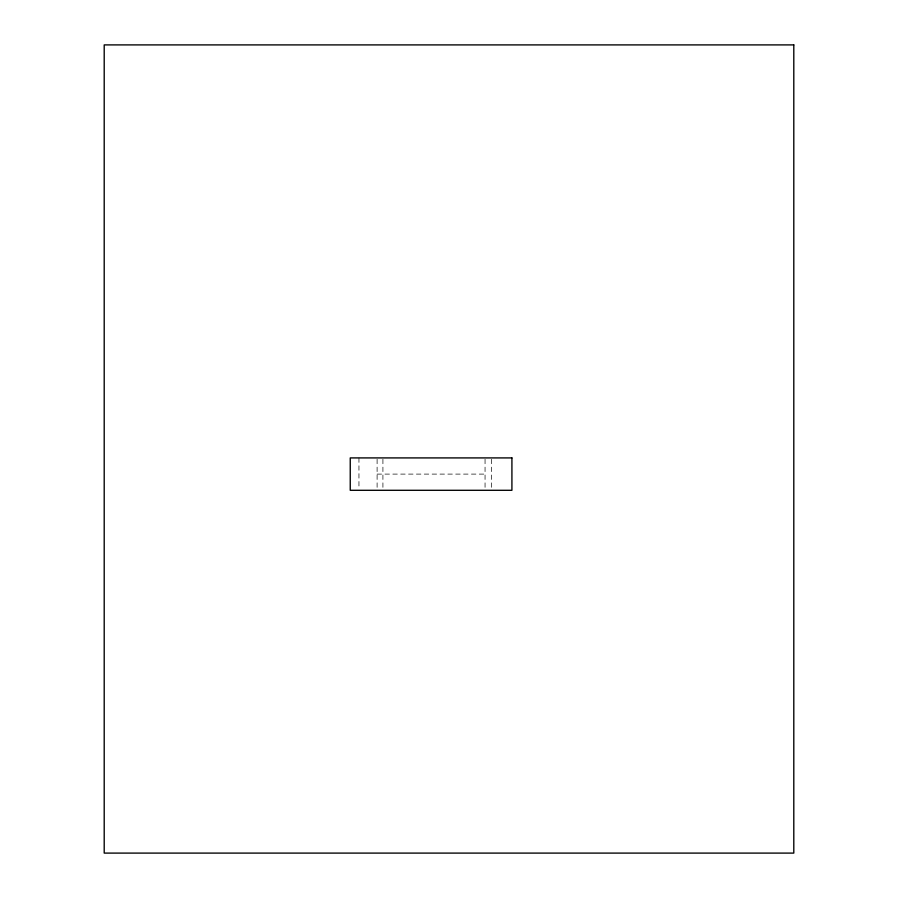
<?xml version="1.0" encoding="UTF-8"?>
<svg xmlns="http://www.w3.org/2000/svg" width="898" height="898" viewBox="0 0 898 898"><rect width="100%" height="100%" fill="white"/><g stroke="black" fill="none" stroke-linecap="round" stroke-linejoin="round"><path stroke-width="0.67" stroke-dasharray="4.49 3.37" d="M377.104 474.099L485.055 474.099M491.666 459.26L491.666 488.939M485.055 459.26L485.055 488.939M382.918 459.26L382.918 488.939M377.104 459.26L377.104 488.939M358.953 457.913L358.953 488.939"/><path stroke-width="1.35" d="M793.798 44.9L104.202 44.9L104.202 853.1L793.798 853.1L793.798 44.9M511.916 457.913L350.242 457.913L350.242 490.297L511.916 490.297L511.916 457.913"/></g></svg>
